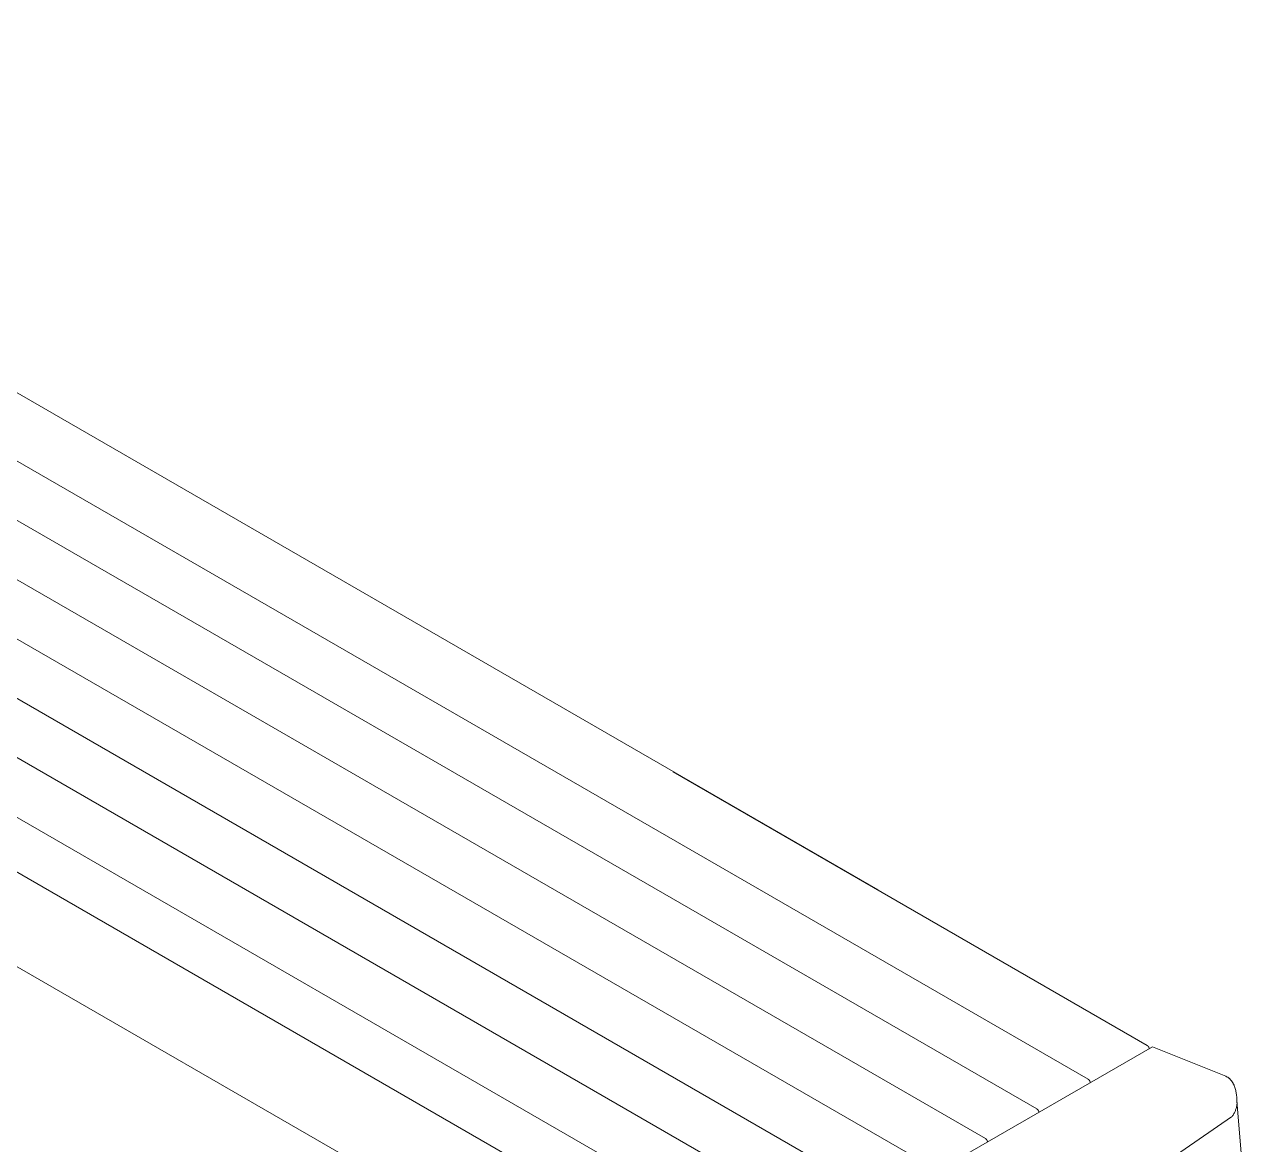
# Model space of a CAD drawing. Header units: inches. Extents: x -2 to 206, y 1 to 129.
# Drawn here: x 171.65 to 201.31, y 51.93 to 79.21 of the extents above; entities that cross this region are included whole.
import ezdxf

# ---------------------------------------------------------------- set-up
doc = ezdxf.new("R2010")
doc.units = ezdxf.units.IN
doc.layers.add('ZANO_R', color=7, linetype='Continuous', lineweight=0)

msp = doc.modelspace()

# ---------------------------------------------------------------- linework, layer by layer
at = {"layer": 'ZANO_R'}
for p, q in [((153.05106, 79.20645), (197.54687, 53.51678)), ((151.80017, 78.48425), (196.29598, 52.79458)), ((192.43289, 58.13024), (157.1317, 78.51139)), ((151.71045, 77.09165), (195.04509, 52.07238)), ((148.04751, 76.31765), (192.54332, 50.62798)), ((150.52484, 76.33177), (193.79421, 51.35018)), ((146.79663, 75.59545), (191.29244, 49.90579)), ((145.52589, 74.87439), (190.03397, 49.17765)), ((144.32149, 74.23882), (188.82957, 48.54207)), ((186.9869, 47.30169), (146.48166, 70.6874)), ((187.44743, 61.002), (198.9811, 54.34304)), ((194.02958, 51.37613), (199.11225, 54.31061)), ((198.9811, 54.34304), (198.98408, 54.34125)), ((198.98408, 54.34125), (198.987, 54.33935)), ((198.987, 54.33935), (198.98985, 54.33736)), ((198.98985, 54.33736), (198.99264, 54.33527)), ((198.99264, 54.33527), (198.99535, 54.33308)), ((198.99535, 54.33308), (198.99798, 54.33081)), ((198.99798, 54.33081), (199.00053, 54.32844)), ((199.00053, 54.32844), (199.003, 54.32599)), ((199.003, 54.32599), (199.00539, 54.32345)), ((199.00539, 54.32345), (199.00768, 54.32083)), ((199.00768, 54.32083), (199.00989, 54.31814)), ((199.00989, 54.31814), (199.012, 54.31537)), ((199.012, 54.31537), (199.01401, 54.31253)), ((199.01401, 54.31253), (199.01593, 54.30962)), ((199.01593, 54.30962), (199.01774, 54.30665)), ((199.01774, 54.30665), (199.01945, 54.30362)), ((199.01945, 54.30362), (199.02105, 54.30053)), ((199.02105, 54.30053), (199.02255, 54.29739)), ((199.02255, 54.29739), (199.02394, 54.29419)), ((199.02394, 54.29419), (199.02521, 54.29096)), ((199.02521, 54.29096), (199.02638, 54.28768)), ((199.02638, 54.28768), (199.02743, 54.28436)), ((199.02743, 54.28436), (199.02837, 54.281)), ((199.02837, 54.281), (199.02919, 54.27762)), ((199.02919, 54.27762), (199.02989, 54.27421)), ((199.02989, 54.27421), (199.03048, 54.27078)), ((199.03048, 54.27078), (199.03094, 54.26733)), ((200.89808, 53.58933), (199.11225, 54.31061)), ((199.03094, 54.26733), (199.03129, 54.26387)), ((197.54687, 53.51678), (197.5498, 53.51502)), ((197.5498, 53.51502), (197.55267, 53.51316)), ((197.55267, 53.51316), (197.55548, 53.51121)), ((197.55548, 53.51121), (197.55822, 53.50916)), ((197.55822, 53.50916), (197.56089, 53.50702)), ((197.56089, 53.50702), (197.56348, 53.50479)), ((197.56348, 53.50479), (197.566, 53.50248)), ((197.566, 53.50248), (197.56844, 53.50008)), ((197.56844, 53.50008), (197.57079, 53.4976)), ((197.57079, 53.4976), (197.57306, 53.49504)), ((197.57306, 53.49504), (197.57524, 53.4924)), ((197.57524, 53.4924), (197.57734, 53.4897)), ((197.57734, 53.4897), (197.57934, 53.48692)), ((197.57934, 53.48692), (197.58124, 53.48408)), ((197.58124, 53.48408), (197.58305, 53.48118)), ((197.58305, 53.48118), (197.58475, 53.47821)), ((197.58475, 53.47821), (197.58636, 53.47519)), ((197.58636, 53.47519), (197.58786, 53.47212)), ((197.58786, 53.47212), (197.58926, 53.469)), ((197.58926, 53.469), (197.59055, 53.46583)), ((197.59055, 53.46583), (197.59174, 53.46262)), ((197.59174, 53.46262), (197.59281, 53.45937)), ((197.59281, 53.45937), (197.59378, 53.45609)), ((197.59378, 53.45609), (197.59463, 53.45278)), ((197.59463, 53.45278), (197.59537, 53.44944)), ((197.59537, 53.44944), (197.596, 53.44608)), ((197.596, 53.44608), (197.59651, 53.4427)), ((197.59651, 53.4427), (197.59691, 53.4393)), ((197.59691, 53.4393), (197.59719, 53.43589)), ((200.89808, 53.58933), (200.90761, 53.58494)), ((200.90761, 53.58494), (200.91694, 53.58029)), ((200.91694, 53.58029), (200.92606, 53.57539)), ((200.92606, 53.57539), (200.93499, 53.57024)), ((200.93499, 53.57024), (200.94373, 53.56484)), ((200.94373, 53.56484), (200.95226, 53.5592)), ((200.95226, 53.5592), (200.96061, 53.55331)), ((200.96061, 53.55331), (200.96876, 53.54719)), ((200.96876, 53.54719), (200.97672, 53.54084)), ((200.97672, 53.54084), (200.98449, 53.53425)), ((200.98449, 53.53425), (200.99207, 53.52744)), ((200.99207, 53.52744), (200.99947, 53.5204)), ((200.99947, 53.5204), (201.00669, 53.51314)), ((201.00669, 53.51314), (201.01372, 53.50567)), ((201.01372, 53.50567), (201.02057, 53.49798)), ((201.02057, 53.49798), (201.02724, 53.49008)), ((201.02724, 53.49008), (201.03374, 53.48197)), ((201.03374, 53.48197), (201.04006, 53.47365)), ((201.04006, 53.47365), (201.0462, 53.46514)), ((201.0462, 53.46514), (201.05218, 53.45643)), ((201.05218, 53.45643), (201.05798, 53.44752)), ((201.05798, 53.44752), (201.06362, 53.43842)), ((201.06362, 53.43842), (201.06908, 53.42913)), ((201.06908, 53.42913), (201.07438, 53.41966)), ((201.07438, 53.41966), (201.07952, 53.41001)), ((201.07952, 53.41001), (201.0845, 53.40017)), ((201.0845, 53.40017), (201.08931, 53.39017)), ((201.08931, 53.39017), (201.09397, 53.37999)), ((201.09397, 53.37999), (201.09847, 53.36964)), ((201.09847, 53.36964), (201.10281, 53.35913)), ((201.10281, 53.35913), (201.11104, 53.33762)), ((201.11104, 53.33762), (201.11866, 53.31549)), ((201.11866, 53.31549), (201.12569, 53.29277)), ((201.12569, 53.29277), (201.13215, 53.26948)), ((201.13215, 53.26948), (201.13805, 53.24564)), ((201.13805, 53.24564), (201.1434, 53.22129)), ((201.1434, 53.22129), (201.14821, 53.19644)), ((201.14821, 53.19644), (201.1525, 53.17114)), ((201.1525, 53.17114), (201.15628, 53.14539)), ((201.15628, 53.14539), (201.15956, 53.11924)), ((201.15956, 53.11924), (201.16237, 53.0927)), ((201.16237, 53.0927), (201.1647, 53.0658)), ((196.29598, 52.79458), (196.29891, 52.79282)), ((196.29891, 52.79282), (196.30178, 52.79096)), ((196.30178, 52.79096), (196.30459, 52.78901)), ((196.30459, 52.78901), (196.30733, 52.78696)), ((196.30733, 52.78696), (196.31, 52.78482)), ((201.14337, 52.79011), (201.13694, 52.77123)), ((201.14914, 52.80919), (201.14337, 52.79011)), ((201.15426, 52.82846), (201.14914, 52.80919)), ((201.15871, 52.8479), (201.15426, 52.82846)), ((201.1625, 52.86748), (201.15871, 52.8479)), ((201.16561, 52.88717), (201.1625, 52.86748)), ((201.1647, 53.0658), (201.16658, 53.03856)), ((201.16804, 52.90696), (201.16561, 52.88717)), ((201.16658, 53.03856), (201.16902, 52.9832)), ((201.1698, 52.92682), (201.16804, 52.90696)), ((201.16902, 52.9832), (201.1698, 52.92682)), ((201.16922, 52.98769), (201.30671, 51.33618)), ((196.31, 52.78482), (196.31259, 52.78259)), ((196.31259, 52.78259), (196.31511, 52.78028)), ((196.31511, 52.78028), (196.31755, 52.77788)), ((196.31755, 52.77788), (196.31991, 52.7754)), ((196.31991, 52.7754), (196.32218, 52.77284)), ((196.32218, 52.77284), (196.32436, 52.77021)), ((196.32436, 52.77021), (196.32645, 52.7675)), ((196.32645, 52.7675), (196.32845, 52.76472)), ((196.32845, 52.76472), (196.33035, 52.76188)), ((196.33035, 52.76188), (196.33216, 52.75898)), ((196.33216, 52.75898), (196.33387, 52.75601)), ((196.33387, 52.75601), (196.33547, 52.75299)), ((196.33547, 52.75299), (196.33698, 52.74992)), ((196.33698, 52.74992), (196.33838, 52.7468)), ((196.33838, 52.7468), (196.33967, 52.74363)), ((196.33967, 52.74363), (196.34085, 52.74042)), ((196.34085, 52.74042), (196.34193, 52.73718)), ((196.34193, 52.73718), (196.34289, 52.73389)), ((196.34289, 52.73389), (196.34374, 52.73058)), ((196.34374, 52.73058), (196.34448, 52.72724)), ((196.34448, 52.72724), (196.34511, 52.72388)), ((196.34511, 52.72388), (196.34562, 52.7205)), ((196.34562, 52.7205), (196.34602, 52.7171)), ((196.34602, 52.7171), (196.3463, 52.71369)), ((201.03887, 52.59873), (196.50926, 49.49441)), ((201.05127, 52.61434), (201.03887, 52.59873)), ((201.06313, 52.63037), (201.05127, 52.61434)), ((201.07444, 52.64679), (201.06313, 52.63037)), ((201.08517, 52.6636), (201.07444, 52.64679)), ((201.09532, 52.68076), (201.08517, 52.6636)), ((201.10488, 52.69826), (201.09532, 52.68076)), ((201.11383, 52.71608), (201.10488, 52.69826)), ((201.12216, 52.7342), (201.11383, 52.71608)), ((201.12987, 52.75259), (201.12216, 52.7342)), ((201.13694, 52.77123), (201.12987, 52.75259)), ((195.04509, 52.07238), (195.04803, 52.07062)), ((195.04803, 52.07062), (195.0509, 52.06877)), ((195.0509, 52.06877), (195.05371, 52.06681)), ((195.05371, 52.06681), (195.05645, 52.06476)), ((195.05645, 52.06476), (195.05911, 52.06262)), ((195.05911, 52.06262), (195.06171, 52.06039)), ((195.06171, 52.06039), (195.06423, 52.05808)), ((195.06423, 52.05808), (195.06666, 52.05568)), ((195.06666, 52.05568), (195.06902, 52.0532)), ((195.06902, 52.0532), (195.07129, 52.05064)), ((195.07129, 52.05064), (195.07347, 52.04801)), ((195.07347, 52.04801), (195.07556, 52.0453)), ((195.07556, 52.0453), (195.07756, 52.04252)), ((195.07756, 52.04252), (195.07947, 52.03968)), ((195.07947, 52.03968), (195.08127, 52.03678)), ((195.08127, 52.03678), (195.08298, 52.03381)), ((195.08298, 52.03381), (195.08459, 52.03079)), ((195.08459, 52.03079), (195.08609, 52.02772)), ((195.08609, 52.02772), (195.08749, 52.0246)), ((195.08749, 52.0246), (195.08878, 52.02143)), ((195.08878, 52.02143), (195.08997, 52.01822)), ((195.08997, 52.01822), (195.09104, 52.01498)), ((195.09104, 52.01498), (195.09201, 52.01169)), ((195.09201, 52.01169), (195.09286, 52.00838)), ((195.09286, 52.00838), (195.0936, 52.00504)), ((195.0936, 52.00504), (195.09422, 52.00168)), ((195.09422, 52.00168), (195.09474, 51.9983)), ((195.09474, 51.9983), (195.09514, 51.9949)), ((195.09514, 51.9949), (195.09542, 51.99149))]:
    msp.add_line(p, q, dxfattribs=at)

doc.saveas('drawing.dxf')
